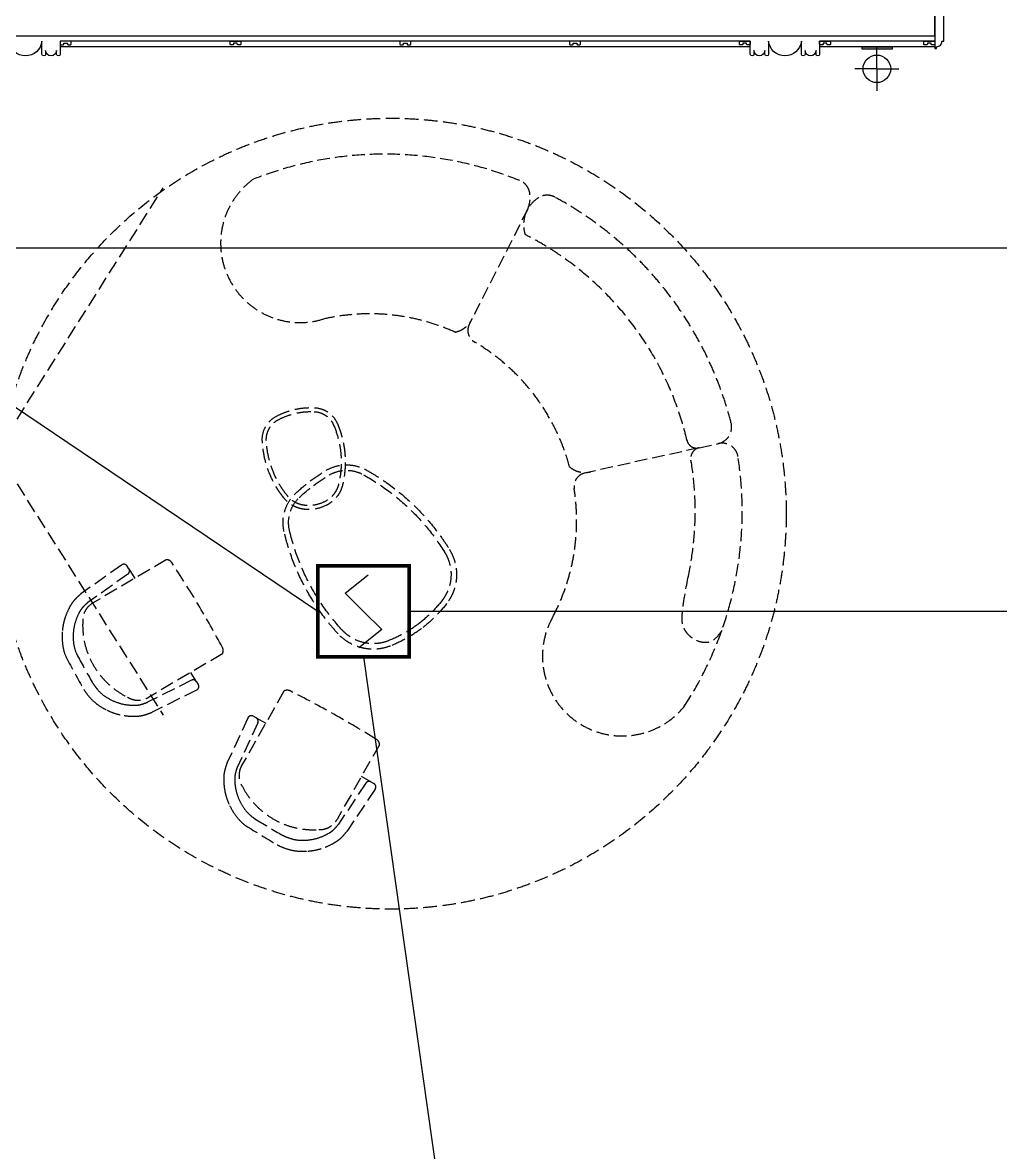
# Model space of a CAD drawing. Extents: x -284868 to 304789, y -137694 to 137894.
# Drawn here: x 192662 to 198018, y -75179 to -68988 of the extents above; entities that cross this region are included whole.
import ezdxf
from ezdxf.enums import TextEntityAlignment as Align

# ---------------------------------------------------------------- set-up
doc = ezdxf.new("R2010")
doc.units = 0
doc.set_wipeout_variables(frame=1)
doc.linetypes.add('DASH', pattern=[0.35, 0.25, -0.1])
doc.layers.get('0').update_dxf_attribs({"linetype": 'CONTINUOUS'})
for name, color, linetype in [('0-墙', 4, 'CONTINUOUS'), ('E-FIRE-CIRC', 120, 'CONTINUOUS'), ('EQUIP-消防', 3, 'CONTINUOUS'), ('P-完成面', 42, 'CONTINUOUS'), ('P-平面家具', 3, 'CONTINUOUS'), ('WIRE-消防电源', 2, 'TG_D')]:
    doc.layers.add(name, color=color, linetype=linetype)
doc.styles.get("Standard").update_dxf_attribs({"font": 'GBENOR', "bigfont": 'GBCBIG'})
doc.styles.add('TG_LINETYPE', font='SIMPLEX', dxfattribs={"width": 0.8, "height": 3, "bigfont": 'HZTXT'})
doc.linetypes.add('TG_D', pattern='A,2,-0.3,["D",TG_LINETYPE,S=0.1,R=0,X=-0.23,Y=-0.15],0', length=2.3)

# ---------------------------------------------------------------- blocks, each defined once
blk = doc.blocks.new('*U406')
for points in [[(-160.4, 135), (-171.9, 135), (-171.9, 219.2), (-160.4, 219.2)], [(-160.4, 53), (-171.9, 53), (-171.9, 135), (-160.4, 135)]]:
    blk.add_hatch(color=256).paths.add_polyline_path(points)
for p, q in [((-201.7, 244.1), (-201.7, 29.1)), ((-171.9, 135), (-171.9, 217)), ((-171.9, 135), (-171.9, 53))]:
    blk.add_line(p, q)
for points in [[(-171.9, 53), (-160.4, 53), (-160.4, 219.2), (-171.9, 219.2)], [(-171.9, 53), (-171.9, 53), (-171.9, 217), (-171.9, 217)]]:
    blk.add_lwpolyline(points, close=True)
at = {"color": 250}
blk.add_wipeout([(0.7, 81.6), (3.9, 85), (7, 88.6), (9.8, 92.4), (12.3, 96.4), (14.6, 100.5), (16.6, 104.8), (18.4, 109.1), (19.9, 113.6), (21.1, 118.2), (22, 122.8), (22.6, 127.5), (23, 132.2), (23, 136.9), (22.7, 141.6), (22.2, 146.2), (21.3, 150.9), (20.2, 155.4), (18.7, 159.9), (17, 164.3), (15.1, 168.6), (12.8, 172.8), (10.3, 176.7), (7.6, 180.6), (4.6, 184.2), (1.4, 187.7), (-2, 190.9), (-5.6, 194), (-9.4, 196.8), (-13.4, 199.3), (-17.5, 201.6), (-21.8, 203.6), (-26.1, 205.4), (-30.6, 206.9), (-35.1, 208.1), (-39.8, 209), (-44.4, 209.6), (-49.1, 209.9), (-53.9, 210), (-58.6, 209.7), (-63.2, 209.2), (-67.9, 208.3), (-72.4, 207.2), (-76.9, 205.7), (-81.3, 204), (-85.6, 202), (-89.7, 199.8), (-93.7, 197.3), (-97.6, 194.6), (-101.2, 191.6), (-104.7, 188.4), (-107.9, 185), (-110.9, 181.4), (-113.7, 177.6), (-116.3, 173.6), (-118.6, 169.5), (-120.6, 165.2), (-122.4, 160.9), (-123.9, 156.4), (-125.1, 151.8), (-126, 147.2), (-126.6, 142.5), (-126.9, 137.8), (-127, 133.1), (-126.7, 128.4), (-126.1, 123.8), (-125.3, 119.1), (-124.1, 114.6), (-122.7, 110.1), (-121, 105.7), (-119, 101.4), (-116.8, 97.2), (-114.3, 93.3), (-111.6, 89.4), (-108.6, 85.8), (-105.4, 82.3), (-102, 79.1), (-98.3, 76), (-94.6, 73.2), (-90.6, 70.7), (-86.5, 68.4), (-82.2, 66.4), (-77.9, 64.6), (-73.4, 63.1), (-68.8, 61.9), (-64.2, 61), (-59.5, 60.4), (-54.8, 60.1), (-50.1, 60), (-45.4, 60.3), (-40.7, 60.8), (-36.1, 61.7), (-31.5, 62.8), (-27, 64.3), (-22.7, 66), (-18.4, 68), (-14.2, 70.2), (-10.2, 72.7), (-6.4, 75.4), (-2.8, 78.4)], dxfattribs=at)
at = {"color": 251}
for q in [(-52, 255), (-171.9, 135), (67.8, 135), (-52, 15)]:
    blk.add_line((-52, 135), q, dxfattribs=at)
blk.add_circle((-52, 135), 75)
blk = doc.blocks.new('vryh')
at = {"layer": 'P-平面家具', "color": 251, "linetype": 'DASH', "ltscale": 300}
for points in [[(1393713.1, -7781.5), (1394626.2, -6336.4)], [(1393713.1, -7781.5), (1394626.2, -9226.6)]]:
    blk.add_lwpolyline(points, dxfattribs=at)
at = {"layer": 'P-平面家具', "linetype": 'DASH', "ltscale": 300}
blk.add_lwpolyline([(1393713.1, -7056.2), (1393713.1, -8506.2), (1393681.6, -8506.2), (1393681.6, -7056.2)], close=True, dxfattribs=at)
blk = doc.blocks.new('yld.studio@foxmail.com-114')
at = {"layer": 'P-平面家具', "linetype": 'DASH', "ltscale": 300}
for points in [[(122516.7, -69814.5), (123197.1, -69664.2, 0.39884), (123259.3, -69570.1)], [(123287, -69701.5, 0.246965), (123159.5, -69672.5)], [(122560.5, -69721.2), (122564.1, -69741.1, -0.402377), (122514.9, -69814.9), (122399, -69840.5, -0.425829), (122283.8, -69763.7), (122283.8, -69763.8)], [(122588, -69861.6, 0.43241), (122514.9, -69814.9), (122399, -69840.5, 0.40317), (122323.7, -69959.4)], [(123536.5, -71237.7), (123884.5, -70550.5, 0.408645), (123850.7, -70443.7)], [(123969.5, -70504.2, 0.241539), (123867.2, -70584.8)]]:
    blk.add_lwpolyline(points, format="xyb", dxfattribs=at)
for centre, radius, start, end in [((122973.1, -68573.2), 475.3, 330.0256, 141.07898), ((124387.1, -69436.2), 2128.6, 146.92655, 188.85254), ((124478.7, -69381.6), 1233.9, 152.43858, 188.93638), ((124387.1, -69436.2), 1848.6, 167.57976, 189.71718), ((124478.7, -69381.6), 1233.9, 195.02287, 239.40233), ((124387.1, -69436.2), 1848.6, 193.13806, 243.13921), ((124387.1, -69436.2), 2128.6, 194.22811, 241.60377), ((124476.7, -69381.4), 1232, 245.68875, 283.28177), ((124893.1, -71033.8), 472.5, 306.3317, 106.38907), ((123370.7, -71144.1), 190.4, 301.79107, 17.94796), ((123690.4, -71306), 168.5, 150.21869, 189.626), ((123420.4, -71224.3), 96, 241.60377, 301.79107), ((123619, -71318.2), 96, 189.626, 247.79833), ((124387.1, -69436.2), 2128.6, 247.79833, 291.66891)]:
    blk.add_arc(centre, radius, start, end, dxfattribs=at)
blk.add_open_spline([(122380.7, -68725.3), (122400, -68697.7), (122441, -68639), (122563.5, -68667.4), (122620.2, -68751), (122612.3, -68880.5), (122595.4, -68967.9), (122581.7, -69038.6)], degree=3, knots=[0, 0, 0, 0, 93.168102, 198.30967, 314.472062, 365.659176, 582.3293, 582.3293, 582.3293, 582.3293], dxfattribs=at)
blk = doc.blocks.new('htrrhj')
at = {"layer": 'P-平面家具', "linetype": 'DASH', "ltscale": 300}
for points in [[(1395929, -13716.5), (1395956.6, -13616.9), (1396043, -13544.6), (1396146.3, -13534.7)], [(1396146.3, -13534.7), (1396350.7, -13515.3), (1396556.8, -13548.7), (1396744.4, -13631.8)], [(1396744.4, -13631.8), (1396812.7, -13662), (1396860, -13725.8), (1396868.9, -13799.8)], [(1395903.7, -13901.7), (1395903.7, -13839.1), (1395912.3, -13776.8), (1395929, -13716.5)], [(1396771.5, -13791.4), (1396800.8, -13758.8), (1396842, -13739.6), (1396885.5, -13738.2)], [(1396885.5, -13738.2), (1396996.3, -13734.8), (1397105, -13766.8), (1397196.3, -13829.5)], [(1396720.4, -13904.8), (1396725.3, -13862.6), (1396743.2, -13823), (1396771.5, -13791.4)], [(1396868.9, -13799.8), (1396873, -13833.6), (1396875, -13867.6), (1396875, -13901.7)], [(1397196.3, -13829.5), (1397239.5, -13859.3), (1397261.9, -13911.6), (1397253.8, -13964)], [(1395929, -14086.9), (1395912.3, -14026.6), (1395903.7, -13964.3), (1395903.7, -13901.7)], [(1396755.9, -14025.5), (1396728.1, -13992), (1396715.3, -13948.3), (1396720.4, -13904.8)], [(1396875, -13901.7), (1396875, -13935.8), (1396873, -13969.8), (1396868.9, -14003.6)], [(1396868.9, -14003.6), (1396860, -14077.6), (1396812.7, -14141.4), (1396744.4, -14171.6)], [(1397253.8, -13964), (1397243.1, -14033.3), (1397213.7, -14098.4), (1397168.8, -14152.2)], [(1397029.9, -14198.1), (1396922.5, -14171.2), (1396826.6, -14110.8), (1396755.9, -14025.5)], [(1396146.3, -14268.6), (1396043, -14258.8), (1395956.6, -14186.5), (1395929, -14086.9)], [(1396744.4, -14171.6), (1396556.8, -14254.7), (1396350.7, -14288.1), (1396146.3, -14268.6)], [(1397168.8, -14152.2), (1397134.9, -14193), (1397080.9, -14210.8), (1397029.9, -14198.1)]]:
    blk.add_open_spline(points, degree=3, dxfattribs=at)
at = {"layer": 'P-平面家具', "color": 251, "linetype": 'DASH', "ltscale": 300}
for points in [[(1395957.1, -13724.2), (1395981.5, -13636.2), (1396057.8, -13572.4), (1396149, -13563.7)], [(1396149, -13563.7), (1396348.5, -13544.6), (1396549.5, -13577.2), (1396732.6, -13658.3)], [(1396732.6, -13658.3), (1396791.5, -13684.4), (1396832.3, -13739.4), (1396839.9, -13803.3)], [(1395932.7, -13901.7), (1395932.9, -13841.8), (1395941.1, -13782.1), (1395957.1, -13724.2)], [(1396787.1, -13805.5), (1396812.5, -13777.2), (1396848.2, -13760.5), (1396886, -13759.4)], [(1396886, -13759.4), (1396992.3, -13756.1), (1397096.8, -13786.8), (1397184.3, -13847)], [(1396741.2, -13907.1), (1396745.6, -13869.3), (1396761.6, -13833.8), (1396787.1, -13805.5)], [(1396839.9, -13803.3), (1396843.9, -13835.9), (1396845.9, -13868.8), (1396845.9, -13901.7)], [(1397184.3, -13847), (1397221, -13872.3), (1397239.9, -13916.5), (1397233, -13960.9)], [(1395957.1, -14079.2), (1395941.1, -14021.3), (1395932.9, -13961.7), (1395932.7, -13901.6)], [(1396772, -14011.8), (1396748, -13982.8), (1396736.8, -13944.9), (1396741.2, -13907.1)], [(1396845.9, -13901.7), (1396845.9, -13934.6), (1396843.9, -13967.5), (1396839.9, -14000.1)], [(1396839.9, -14000.1), (1396832.3, -14064), (1396791.5, -14119.1), (1396732.6, -14145.1)], [(1397035.1, -14177.5), (1396932, -14151.8), (1396839.9, -14093.8), (1396772, -14011.8)], [(1397233, -13960.9), (1397222.9, -14026.3), (1397195.2, -14087.9), (1397152.8, -14138.7)], [(1396149, -14239.8), (1396057.8, -14231.1), (1395981.5, -14167.2), (1395957.1, -14079.2)], [(1396732.6, -14145.1), (1396549.5, -14226.1), (1396348.5, -14258.7), (1396149, -14239.8)], [(1397152.8, -14138.7), (1397124, -14173.2), (1397078.3, -14188.3), (1397035.1, -14177.5)]]:
    blk.add_open_spline(points, degree=3, dxfattribs=at)
blk = doc.blocks.new('hrtyh')
at = {"layer": 'P-平面家具', "linetype": 'DASH', "ltscale": 300}
for p, q in [((1395472.7, -14469.9), (1395241.3, -14877.8)), ((1395320.7, -14615.7), (1395304.8, -14606.9)), ((1395275, -14617.2), (1395160.6, -14864.6)), ((1395329.9, -14642.6), (1395216.5, -14888)), ((1395320.7, -14615.7), (1395373.5, -14644.7)), ((1395996.1, -14763.3), (1395763.7, -15173)), ((1395921.7, -14973.6), (1395771.9, -15199)), ((1395949.4, -14967), (1395896.9, -14938.1)), ((1395949.4, -14967), (1395965.3, -14975.7)), ((1395972.5, -15006.3), (1395821.6, -15233.6))]:
    blk.add_line(p, q, dxfattribs=at)
for centre, radius, start, end in [((1395490.6, -14500), 35.1, 62.65311, 120.83278), ((1392916.6, -19635), 5779.1, 57.99326, 63.37246), ((1395294.5, -14625.5), 21.2, 61.17616, 156.84624), ((1395310.4, -14634.3), 21.2, 336.81924, 61.17616), ((1395964.3, -14762.3), 31.8, 358.27255, 61.17616), ((1395318.9, -14948.2), 175.9, 169.01088, 178.66021), ((1395394.8, -14964.4), 253.6, 163.64848, 168.67699), ((1395814.4, -15090.8), 691.8, 160.9147, 163.39178), ((1395372.4, -14959), 170.1, 164.33004, 169.72915), ((1395670.2, -15044.9), 480, 160.9328, 164.06186), ((1395337, -14932.1), 110, 150.45161, 213.32807), ((1395410, -14951.1), 267.1, 178.48844, 183.28906), ((1395532.9, -14946.5), 390.1, 182.92233, 190.57743), ((1395389.1, -14951.2), 185.8, 177.48419, 182.66529), ((1395314.2, -14947.5), 110.8, 170.18559, 177.65375), ((1395544.1, -14945.5), 340.9, 182.40899, 189.70306), ((1395939.2, -14985.6), 21.2, 61.17616, 145.53307), ((1395955.1, -14994.3), 21.2, 325.50606, 61.17616), ((1395463.9, -14956), 320.5, 191.18472, 205.81962), ((1395459.4, -14957.4), 255.3, 190.27815, 205.00264), ((1395635.2, -14790.1), 439.5, 207.42244, 273.72227), ((1395478.9, -14952.9), 335.4, 205.17651, 217.95926), ((1395492.2, -14945.3), 290.2, 204.42153, 215.2763), ((1395420.9, -14996.8), 262.7, 218.18323, 232.77896), ((1395423.3, -14994.2), 205.8, 215.24038, 232.85465), ((1395502.2, -14894.2), 333.1, 232.42965, 235.65785), ((1410130.3, 8905.5), 28327.2, 238.34009, 238.75009), ((1411203.9, 10922.3), 30549.1, 238.65875, 238.9667), ((1395668, -15118.8), 110, 267.79013, 330.45161), ((1395628.5, -15105.2), 170.1, 312.62316, 318.02227), ((1395396.6, -14899.6), 480, 318.29046, 321.41951), ((1395710.1, -14738), 576, 243.68165, 246.67652), ((1395613.8, -14961), 333.1, 246.69445, 249.92266), ((1395570.6, -15084.5), 202.3, 249.41126, 264.00872), ((1395576.8, -15007.4), 279.6, 264.40408, 278.07509), ((1395583.4, -15030.9), 255.3, 277.34967, 292.07416), ((1395548.1, -14953), 340.9, 292.64925, 299.94332), ((1395626.2, -15086.9), 185.8, 299.68702, 304.86812), ((1395669.3, -15148.3), 110.8, 304.69856, 312.16672), ((1395615.1, -15069.3), 267.1, 299.06325, 303.86387), ((1395666.3, -15144.7), 175.9, 303.6921, 313.34143), ((1395612, -15089.3), 253.6, 313.67532, 318.70383), ((1395280.7, -14802.4), 691.8, 318.96052, 321.43762), ((1395638.7, -14899.1), 460.2, 243.71509, 248.75523), ((1395573.7, -15072.4), 275.2, 248.30441, 259.13643), ((1395576.7, -15036.3), 311.2, 259.85379, 274.98599), ((1395580, -15018.8), 328.4, 274.14789, 291.04455), ((1395553.2, -14963), 390.1, 291.77488, 299.42998)]:
    blk.add_arc(centre, radius, start, end, dxfattribs=at)
blk = doc.blocks.new('$equip$00002649')
for p, q in [((-0.5, 0.5), (-0.5, -0.5)), ((0.5, 0.5), (-0.5, 0.5)), ((0.5, -0.5), (0.5, 0.5)), ((-0.2, 0.2), (0.05, 0.4)), ((0, 0), (-0.2, 0.2)), ((0, 0), (0.2, -0.2)), ((0.2, -0.2), (-0.05, -0.4)), ((-0.5, -0.5), (0.5, -0.5))]:
    blk.add_line(p, q)
at = {"const_width": 0.04}
blk.add_lwpolyline([(-0.5, 0.5), (0.5, 0.5), (0.5, -0.5), (-0.5, -0.5), (-0.5, 0.5), (0.5, 0.5)], dxfattribs=at)
for p in [(0, 0.5), (-0.5, 0), (0.5, 0), (0, -0.5)]:
    blk.add_point(p)
at = {"color": 7, "flags": 1}
for tag, height, p in [('A', 0.00002, (0, 0)), ('B', 0.4, (0.762, -0.208))]:
    blk.add_attdef(tag, text='', height=height, dxfattribs=at).set_placement(p, align=Align.MIDDLE_CENTER)

msp = doc.modelspace()

# ---------------------------------------------------------------- linework, layer by layer
at = {"layer": '0-墙', "ltscale": 3}
msp.add_lwpolyline([(197657.8, -68910.8), (190837.3, -68910.8), (190837.3, -69060.8), (197657.8, -69060.8)], close=True, dxfattribs=at)
at = {"layer": 'E-FIRE-CIRC'}
for points in [[(194279.2, -72214.6), (191538.1, -70366.5)], [(198319.8, -72214.6), (194779.2, -72214.6)], [(194529.2, -72464.6), (195631.2, -80267.4)]]:
    msp.add_lwpolyline(points, dxfattribs=at)
at = {"layer": 'P-完成面', "color": 9}
for p, q in [((196647.8, -69120.8), (192867.8, -69120.8)), ((197657.8, -69120.8), (197027.8, -69120.8))]:
    msp.add_line(p, q, dxfattribs=at)
at = {"layer": 'P-完成面'}
msp.add_line((197657.8, -69090.8), (197027.8, -69090.8), dxfattribs=at)
for points in [[(197707.8, -69088.8), (197707.8, -68872.8, 0.414214), (197705.8, -68870.8), (197659.8, -68870.8, 0.414214), (197657.8, -68872.8), (197657.8, -69128.8, 0.414214), (197659.8, -69130.8), (197665.8, -69130.8, 0.414214), (197667.8, -69128.8), (197667.8, -69120.8), (197667.8, -69120.8, 0.414214), (197697.8, -69090.8), (197697.8, -69090.8), (197705.8, -69090.8, 0.414214)], [(192912.8, -69110.8), (192922.8, -69110.8, 0.414214), (192927.8, -69105.8), (192927.8, -69090.8), (192867.8, -69090.8), (192867.8, -69105.8, 0.414214), (192872.8, -69110.8), (192882.8, -69110.8, 0.414214), (192887.8, -69105.8), (192887.8, -69100.8), (192907.8, -69100.8), (192907.8, -69105.8, 0.414214)], [(193812.8, -69110.8), (193802.8, -69110.8, -0.414214), (193797.8, -69105.8), (193797.8, -69090.8), (193857.8, -69090.8), (193857.8, -69105.8, -0.414214), (193852.8, -69110.8), (193842.8, -69110.8, -0.414214), (193837.8, -69105.8), (193837.8, -69100.8), (193817.8, -69100.8), (193817.8, -69105.8, -0.414214)], [(194772.8, -69110.8), (194782.8, -69110.8, 0.414214), (194787.8, -69105.8), (194787.8, -69090.8), (194727.8, -69090.8), (194727.8, -69105.8, 0.414214), (194732.8, -69110.8), (194742.8, -69110.8, 0.414214), (194747.8, -69105.8), (194747.8, -69100.8), (194767.8, -69100.8), (194767.8, -69105.8, 0.414214)], [(195702.8, -69110.8), (195712.8, -69110.8, 0.414214), (195717.8, -69105.8), (195717.8, -69090.8), (195657.8, -69090.8), (195657.8, -69105.8, 0.414214), (195662.8, -69110.8), (195672.8, -69110.8, 0.414214), (195677.8, -69105.8), (195677.8, -69100.8), (195697.8, -69100.8), (195697.8, -69105.8, 0.414214)], [(196602.8, -69110.8), (196592.8, -69110.8, -0.414214), (196587.8, -69105.8), (196587.8, -69090.8), (196647.8, -69090.8), (196647.8, -69105.8, -0.414214), (196642.8, -69110.8), (196632.8, -69110.8, -0.414214), (196627.8, -69105.8), (196627.8, -69100.8), (196607.8, -69100.8), (196607.8, -69105.8, -0.414214)], [(197042.8, -69110.8), (197032.8, -69110.8, -0.414214), (197027.8, -69105.8), (197027.8, -69090.8), (197087.8, -69090.8), (197087.8, -69105.8, -0.414214), (197082.8, -69110.8), (197072.8, -69110.8, -0.414214), (197067.8, -69105.8), (197067.8, -69100.8), (197047.8, -69100.8), (197047.8, -69105.8, -0.414214)], [(197612.8, -69110.8), (197602.8, -69110.8, -0.414214), (197597.8, -69105.8), (197597.8, -69090.8), (197657.8, -69090.8), (197657.8, -69105.8, -0.414214), (197652.8, -69110.8), (197642.8, -69110.8, -0.414214), (197637.8, -69105.8), (197637.8, -69100.8), (197617.8, -69100.8), (197617.8, -69105.8, -0.414214)]]:
    msp.add_lwpolyline(points, format="xyb", close=True, dxfattribs=at)
msp.add_lwpolyline([(197027.8, -69090.8), (197027.8, -69160.8, -1), (197007.8, -69160.8), (197007.8, -69140.8, -1), (196947.8, -69140.8), (196947.8, -69160.8, -1), (196927.8, -69160.8), (196927.8, -69090.8, -0.888889), (196747.8, -69090.8), (196747.8, -69160.8, -1), (196727.8, -69160.8), (196727.8, -69140.8, -1), (196667.8, -69140.8), (196667.8, -69160.8, -1), (196647.8, -69160.8), (196647.8, -69090.8), (192867.8, -69090.8), (192867.8, -69160.8, -1), (192847.8, -69160.8), (192847.8, -69140.8, -1), (192787.8, -69140.8), (192787.8, -69160.8, -1), (192767.8, -69160.8), (192767.8, -69090.8, -0.888889), (192587.8, -69090.8)], format="xyb", dxfattribs=at)
at = {"layer": 'P-平面家具', "color": 251, "linetype": 'DASH', "ltscale": 300}
msp.add_circle((194677.7, -71679.3), 2166.8, dxfattribs=at)
at = {"layer": 'WIRE-消防电源', "ltscale": 1000}
msp.add_lwpolyline([(191538.1, -70222.6), (199217.8, -70222.6), (199217.8, -84678.5)], dxfattribs=at)

# ---------------------------------------------------------------- block references
at = {"layer": 'EQUIP-消防', "ltscale": 3, "xscale": 500, "yscale": 500, "zscale": 500}
msp.add_blockref('$equip$00002649', (194529.2, -72214.6), dxfattribs=at)
at = {"layer": 'P-平面家具', "linetype": 'DASH', "ltscale": 300}
for name, p, xscale, yscale, zscale, rotation in [('yld.studio@foxmail.com-114', (309025.4, -135516.2), 0.9195419806701067, 0.9195419806701067, 0.9195419806701067, 180), ('htrrhj', (1060853.2, -1241976.5), 1.042545901198168, 1.042545901198168, 1.042545901198168, 127.0863146458379)]:
    msp.add_blockref(name, p, dxfattribs=dict(at, xscale=xscale, yscale=yscale, zscale=zscale, rotation=rotation))
for name, p in [('vryh', (-1201193.8, -63557.2)), ('hrtyh', (-1201379.7, -58182))]:
    msp.add_blockref(name, p, dxfattribs=at)
at = {"layer": 'P-平面家具', "linetype": 'DASH', "ltscale": 300, "rotation": 330.1226921352194}
msp.add_blockref('hrtyh', (-1009349.3, 635762), dxfattribs=at)

# ---------------------------------------------------------------- next in the draw order: block references
at = {"layer": 'P-平面家具', "linetype": 'DASH', "ltscale": 300, "xscale": 1.008957704772744, "yscale": 1.008957704772744, "zscale": 1.008957704772744, "rotation": 270.0000000000475}
msp.add_blockref('*U406', (197204.9, -69294.3), dxfattribs=at)

doc.saveas('drawing.dxf')
